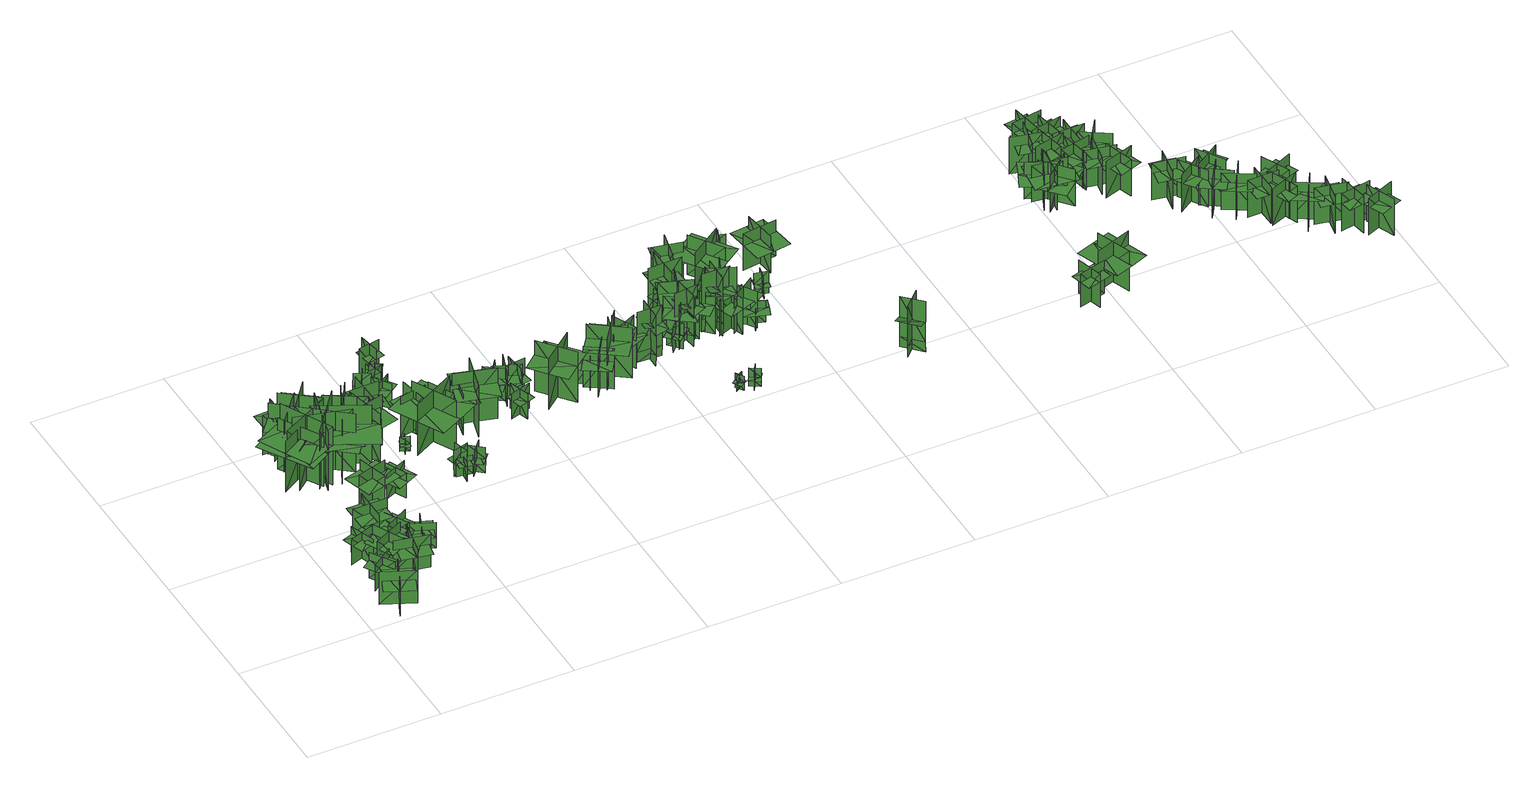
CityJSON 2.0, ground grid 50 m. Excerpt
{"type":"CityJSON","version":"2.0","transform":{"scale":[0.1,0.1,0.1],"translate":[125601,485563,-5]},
"CityObjects":{
"tree1":{"type":"SolitaryVegetationObject","geometry":[{"type":"MultiSurface","lod":"1","boundaries":[[[0,1,2]],[[0,2,3]],[[4,5,6]],[[4,6,7]],[[8,9,10]],[[8,10,11]],[[8,11,12]],[[8,12,13]]]}]},
"tree2":{"type":"SolitaryVegetationObject","geometry":[{"type":"MultiSurface","lod":"1","boundaries":[[[14,15,16]],[[14,16,17]],[[18,19,20]],[[18,20,21]],[[22,23,24]],[[22,24,25]],[[22,25,26]],[[22,26,27]]]}]},
"tree3":{"type":"SolitaryVegetationObject","geometry":[{"type":"MultiSurface","lod":"1","boundaries":[[[28,29,30]],[[28,30,31]],[[32,33,34]],[[32,34,35]],[[36,37,38]],[[36,38,39]],[[36,39,40]],[[36,40,41]]]}]},
"tree4":{"type":"SolitaryVegetationObject","geometry":[{"type":"MultiSurface","lod":"1","boundaries":[[[42,43,44]],[[42,44,45]],[[46,47,48]],[[46,48,49]],[[50,51,52]],[[50,52,53]],[[50,53,54]],[[50,54,55]]]}]},
"tree5":{"type":"SolitaryVegetationObject","geometry":[{"type":"MultiSurface","lod":"1","boundaries":[[[56,57,58]],[[56,58,59]],[[60,61,62]],[[60,62,63]],[[64,65,66]],[[64,66,67]],[[64,67,68]],[[64,68,69]]]}]},
"tree6":{"type":"SolitaryVegetationObject","geometry":[{"type":"MultiSurface","lod":"1","boundaries":[[[70,71,72]],[[70,72,73]],[[74,75,76]],[[74,76,77]],[[78,79,80]],[[78,80,81]],[[78,81,82]],[[78,82,83]]]}]},
"tree7":{"type":"SolitaryVegetationObject","geometry":[{"type":"MultiSurface","lod":"1","boundaries":[[[84,85,86]],[[84,86,87]],[[88,89,90]],[[88,90,91]],[[92,93,94]],[[92,94,95]],[[92,95,96]],[[92,96,97]]]}]},
"tree8":{"type":"SolitaryVegetationObject","geometry":[{"type":"MultiSurface","lod":"1","boundaries":[[[98,99,100]],[[98,100,101]],[[102,103,104]],[[102,104,105]],[[106,107,108]],[[106,108,109]],[[106,109,110]],[[106,110,111]]]}]},
"tree9":{"type":"SolitaryVegetationObject","geometry":[{"type":"MultiSurface","lod":"1","boundaries":[[[112,113,114]],[[112,114,115]],[[116,117,118]],[[116,118,119]],[[120,121,122]],[[120,122,123]],[[120,124,125]],[[120,125,121]]]}]},
"tree10":{"type":"SolitaryVegetationObject","geometry":[{"type":"MultiSurface","lod":"1","boundaries":[[[126,127,128]],[[126,128,129]],[[130,131,132]],[[130,132,133]],[[134,135,131]],[[134,131,130]],[[136,137,127]],[[136,127,126]],[[126,127,138]],[[126,138,139]],[[126,140,141]],[[126,141,127]]]}]},
"tree11":{"type":"SolitaryVegetationObject","geometry":[{"type":"MultiSurface","lod":"1","boundaries":[[[142,143,144]],[[142,144,145]],[[146,147,148]],[[146,148,149]],[[150,151,152]],[[150,152,153]],[[150,153,154]],[[150,154,155]]]}]},
"tree12":{"type":"SolitaryVegetationObject","geometry":[{"type":"MultiSurface","lod":"1","boundaries":[[[156,157,158]],[[156,158,159]],[[160,161,162]],[[160,162,163]],[[164,165,166]],[[164,166,167]],[[164,167,168]],[[164,168,169]]]}]},
"tree13":{"type":"SolitaryVegetationObject","geometry":[{"type":"MultiSurface","lod":"1","boundaries":[[[170,171,172]],[[170,172,173]],[[174,175,176]],[[174,176,177]],[[178,179,180]],[[178,180,181]],[[178,181,182]],[[178,182,183]]]}]},
"tree14":{"type":"SolitaryVegetationObject","geometry":[{"type":"MultiSurface","lod":"1","boundaries":[[[184,185,186]],[[184,186,187]],[[188,189,190]],[[188,190,191]],[[192,193,194]],[[192,194,195]],[[192,195,196]],[[192,196,197]]]}]},
"tree15":{"type":"SolitaryVegetationObject","geometry":[{"type":"MultiSurface","lod":"1","boundaries":[[[198,199,200]],[[198,200,201]],[[202,203,204]],[[202,204,205]],[[206,207,208]],[[206,208,209]],[[206,209,210]],[[206,210,211]]]}]},
"tree16":{"type":"SolitaryVegetationObject","geometry":[{"type":"MultiSurface","lod":"1","boundaries":[[[212,213,214]],[[212,214,215]],[[216,217,218]],[[216,218,219]],[[220,221,222]],[[220,222,223]],[[220,223,224]],[[220,224,225]]]}]},
"tree17":{"type":"SolitaryVegetationObject","geometry":[{"type":"MultiSurface","lod":"1","boundaries":[[[226,227,228]],[[226,228,229]],[[230,231,232]],[[230,232,233]],[[234,235,236]],[[234,236,237]],[[234,237,238]],[[234,238,239]]]}]},
"tree18":{"type":"SolitaryVegetationObject","geometry":[{"type":"MultiSurface","lod":"1","boundaries":[[[240,241,242]],[[240,242,243]],[[244,245,246]],[[244,246,247]],[[248,249,250]],[[248,250,251]],[[248,251,252]],[[248,252,253]]]}]},
"tree19":{"type":"SolitaryVegetationObject","geometry":[{"type":"MultiSurface","lod":"1","boundaries":[[[254,255,256]],[[254,256,257]],[[258,259,260]],[[258,260,261]],[[262,263,264]],[[262,264,265]],[[262,265,266]],[[262,266,267]]]}]},
"tree20":{"type":"SolitaryVegetationObject","geometry":[{"type":"MultiSurface","lod":"1","boundaries":[[[268,269,270]],[[268,270,271]],[[272,273,274]],[[272,274,275]],[[276,277,278]],[[276,278,279]],[[276,279,280]],[[276,280,281]]]}]},
"tree21":{"type":"SolitaryVegetationObject","geometry":[{"type":"MultiSurface","lod":"1","boundaries":[[[282,283,284]],[[282,284,285]],[[286,287,288]],[[286,288,289]],[[290,291,292]],[[290,292,293]],[[290,293,294]],[[290,294,295]]]}]},
"tree22":{"type":"SolitaryVegetationObject","geometry":[{"type":"MultiSurface","lod":"1","boundaries":[[[296,297,298]],[[296,298,299]],[[300,301,302]],[[300,302,303]],[[304,305,306]],[[304,306,307]],[[304,307,308]],[[304,308,309]]]}]},
"tree23":{"type":"SolitaryVegetationObject","geometry":[{"type":"MultiSurface","lod":"1","boundaries":[[[310,311,312]],[[310,312,313]],[[314,315,316]],[[314,316,317]],[[318,319,320]],[[318,320,321]],[[318,321,322]],[[318,322,323]]]}]},
"tree24":{"type":"SolitaryVegetationObject","geometry":[{"type":"MultiSurface","lod":"1","boundaries":[[[324,325,326]],[[324,326,327]],[[328,329,330]],[[328,330,331]],[[332,333,334]],[[332,334,335]],[[332,335,336]],[[332,336,337]]]}]},
"tree25":{"type":"SolitaryVegetationObject","geometry":[{"type":"MultiSurface","lod":"1","boundaries":[[[338,339,340]],[[338,340,341]],[[342,343,344]],[[342,344,345]],[[346,347,343]],[[346,343,342]],[[348,349,339]],[[348,339,338]],[[338,339,350]],[[338,350,351]],[[338,352,353]],[[338,353,339]]]}]},
"tree26":{"type":"SolitaryVegetationObject","geometry":[{"type":"MultiSurface","lod":"1","boundaries":[[[354,355,356]],[[354,356,357]],[[358,359,360]],[[358,360,361]],[[362,363,359]],[[362,359,358]],[[364,365,355]],[[364,355,354]],[[354,355,366]],[[354,366,367]],[[354,368,369]],[[354,369,355]]]}]},
"tree27":{"type":"SolitaryVegetationObject","geometry":[{"type":"MultiSurface","lod":"1","boundaries":[[[370,371,372]],[[370,372,373]],[[374,375,376]],[[374,376,377]],[[378,379,380]],[[378,380,381]],[[378,382,383]],[[378,383,379]]]}]},
"tree28":{"type":"SolitaryVegetationObject","geometry":[{"type":"MultiSurface","lod":"1","boundaries":[[[384,385,386]],[[384,386,387]],[[388,389,390]],[[388,390,391]],[[392,393,389]],[[392,389,388]],[[394,395,385]],[[394,385,384]],[[384,385,396]],[[384,396,397]],[[384,398,399]],[[384,399,385]]]}]},
"tree29":{"type":"SolitaryVegetationObject","geometry":[{"type":"MultiSurface","lod":"1","boundaries":[[[400,401,402]],[[400,402,403]],[[404,405,406]],[[404,406,407]],[[408,409,410]],[[408,410,411]],[[408,412,413]],[[408,413,409]]]}]},
"tree30":{"type":"SolitaryVegetationObject","geometry":[{"type":"MultiSurface","lod":"1","boundaries":[[[414,415,416]],[[414,416,417]],[[418,419,420]],[[418,420,421]],[[422,423,419]],[[422,419,418]],[[424,425,415]],[[424,415,414]],[[414,415,426]],[[414,426,427]],[[414,428,429]],[[414,429,415]]]}]},
"tree31":{"type":"SolitaryVegetationObject","geometry":[{"type":"MultiSurface","lod":"1","boundaries":[[[430,431,432]],[[430,432,433]],[[434,435,436]],[[434,436,437]],[[438,439,440]],[[438,440,441]],[[438,441,442]],[[438,442,443]]]}]},
"tree32":{"type":"SolitaryVegetationObject","geometry":[{"type":"MultiSurface","lod":"1","boundaries":[[[444,445,446]],[[444,446,447]],[[448,449,450]],[[448,450,451]],[[452,453,454]],[[452,454,455]],[[452,455,456]],[[452,456,457]]]}]},
"tree33":{"type":"SolitaryVegetationObject","geometry":[{"type":"MultiSurface","lod":"1","boundaries":[[[458,459,460]],[[458,460,461]],[[462,463,464]],[[462,464,465]],[[466,467,463]],[[466,463,462]],[[468,469,459]],[[468,459,458]],[[458,459,470]],[[458,470,471]],[[458,472,473]],[[458,473,459]]]}]},
"tree34":{"type":"SolitaryVegetationObject","geometry":[{"type":"MultiSurface","lod":"1","boundaries":[[[474,475,476]],[[474,476,477]],[[478,479,480]],[[478,480,481]],[[482,483,484]],[[482,484,485]],[[482,486,487]],[[482,487,483]]]}]},
"tree35":{"type":"SolitaryVegetationObject","geometry":[{"type":"MultiSurface","lod":"1","boundaries":[[[488,489,490]],[[488,490,491]],[[492,493,494]],[[492,494,495]],[[496,497,498]],[[496,498,499]],[[496,499,500]],[[496,500,501]]]}]},
"tree36":{"type":"SolitaryVegetationObject","geometry":[{"type":"MultiSurface","lod":"1","boundaries":[[[502,503,504]],[[502,504,505]],[[506,507,508]],[[506,508,509]],[[510,511,512]],[[510,512,513]],[[510,513,514]],[[510,514,515]]]}]},
"tree37":{"type":"SolitaryVegetationObject","geometry":[{"type":"MultiSurface","lod":"1","boundaries":[[[516,517,518]],[[516,518,519]],[[520,521,522]],[[520,522,523]],[[524,525,526]],[[524,526,527]],[[524,527,528]],[[524,528,529]]]}]},
"tree38":{"type":"SolitaryVegetationObject","geometry":[{"type":"MultiSurface","lod":"1","boundaries":[[[530,531,532]],[[530,532,533]],[[534,535,536]],[[534,536,537]],[[538,539,540]],[[538,540,541]],[[538,541,542]],[[538,542,543]]]}]},
"tree39":{"type":"SolitaryVegetationObject","geometry":[{"type":"MultiSurface","lod":"1","boundaries":[[[544,545,546]],[[544,546,547]],[[548,549,550]],[[548,550,551]],[[552,553,549]],[[552,549,548]],[[554,555,545]],[[554,545,544]],[[544,545,556]],[[544,556,557]],[[544,558,559]],[[544,559,545]]]}]},
"tree40":{"type":"SolitaryVegetationObject","geometry":[{"type":"MultiSurface","lod":"1","boundaries":[[[560,561,562]],[[560,562,563]],[[564,565,566]],[[564,566,567]],[[568,569,570]],[[568,570,571]],[[568,571,572]],[[568,572,573]]]}]},
"tree41":{"type":"SolitaryVegetationObject","geometry":[{"type":"MultiSurface","lod":"1","boundaries":[[[574,575,576]],[[574,576,577]],[[578,579,580]],[[578,580,581]],[[582,583,584]],[[582,584,585]],[[582,585,586]],[[582,586,587]]]}]},
"tree42":{"type":"SolitaryVegetationObject","geometry":[{"type":"MultiSurface","lod":"1","boundaries":[[[588,589,590]],[[588,590,591]],[[592,593,594]],[[592,594,595]],[[596,597,593]],[[596,593,592]],[[598,599,589]],[[598,589,588]],[[588,589,600]],[[588,600,601]],[[588,602,603]],[[588,603,589]]]}]},
"tree43":{"type":"SolitaryVegetationObject","geometry":[{"type":"MultiSurface","lod":"1","boundaries":[[[604,605,606]],[[604,606,607]],[[608,609,610]],[[608,610,611]],[[612,613,614]],[[612,614,615]],[[612,615,616]],[[612,616,617]]]}]},
"tree44":{"type":"SolitaryVegetationObject","geometry":[{"type":"MultiSurface","lod":"1","boundaries":[[[618,619,620]],[[618,620,621]],[[622,623,624]],[[622,624,625]],[[626,627,628]],[[626,628,629]],[[626,627,630]],[[626,630,631]]]}]},
"tree45":{"type":"SolitaryVegetationObject","geometry":[{"type":"MultiSurface","lod":"1","boundaries":[[[632,633,634]],[[632,634,635]],[[636,637,638]],[[636,638,639]],[[640,641,642]],[[640,642,643]],[[640,644,645]],[[640,645,641]]]}]},
"tree46":{"type":"SolitaryVegetationObject","geometry":[{"type":"MultiSurface","lod":"1","boundaries":[[[646,647,648]],[[646,648,649]],[[650,651,652]],[[650,652,653]],[[654,655,656]],[[654,656,657]],[[654,658,659]],[[654,659,655]]]}]},
"tree47":{"type":"SolitaryVegetationObject","geometry":[{"type":"MultiSurface","lod":"1","boundaries":[[[660,661,662]],[[660,662,663]],[[664,665,666]],[[664,666,667]],[[668,669,670]],[[668,670,671]],[[668,671,672]],[[668,672,673]]]}]},
"tree48":{"type":"SolitaryVegetationObject","geometry":[{"type":"MultiSurface","lod":"1","boundaries":[[[674,675,676]],[[674,676,677]],[[678,679,680]],[[678,680,681]],[[682,683,684]],[[682,684,685]],[[682,686,687]],[[682,687,683]]]}]},
"tree49":{"type":"SolitaryVegetationObject","geometry":[{"type":"MultiSurface","lod":"1","boundaries":[[[688,689,690]],[[688,690,691]],[[692,693,694]],[[692,694,695]],[[696,697,698]],[[696,698,699]],[[696,700,701]],[[696,701,697]]]}]},
"tree50":{"type":"SolitaryVegetationObject","geometry":[{"type":"MultiSurface","lod":"1","boundaries":[[[702,703,704]],[[702,704,705]],[[706,707,708]],[[706,708,709]],[[710,711,707]],[[710,707,706]],[[712,713,703]],[[712,703,702]],[[714,715,716]],[[714,716,717]],[[718,719,720]],[[718,720,721]]]}]},
"tree51":{"type":"SolitaryVegetationObject","geometry":[{"type":"MultiSurface","lod":"1","boundaries":[[[722,723,724]],[[722,724,725]],[[726,727,728]],[[726,728,729]],[[730,731,727]],[[730,727,726]],[[732,733,723]],[[732,723,722]],[[722,723,734]],[[722,734,735]],[[722,736,737]],[[722,737,723]]]}]},
"tree52":{"type":"SolitaryVegetationObject","geometry":[{"type":"MultiSurface","lod":"1","boundaries":[[[738,739,740]],[[738,740,741]],[[742,743,744]],[[742,744,745]],[[746,747,743]],[[746,743,742]],[[748,749,739]],[[748,739,738]],[[738,739,750]],[[738,750,751]],[[738,752,753]],[[738,753,739]]]}]},
"tree53":{"type":"SolitaryVegetationObject","geometry":[{"type":"MultiSurface","lod":"1","boundaries":[[[754,755,756]],[[754,756,757]],[[758,759,760]],[[758,760,761]],[[762,763,759]],[[762,759,758]],[[764,765,755]],[[764,755,754]],[[754,755,766]],[[754,766,767]],[[754,768,769]],[[754,769,755]]]}]},
"tree54":{"type":"SolitaryVegetationObject","geometry":[{"type":"MultiSurface","lod":"1","boundaries":[[[770,771,772]],[[770,772,773]],[[774,775,776]],[[774,776,777]],[[778,779,780]],[[778,780,781]],[[778,781,782]],[[778,782,783]]]}]},
"tree55":{"type":"SolitaryVegetationObject","geometry":[{"type":"MultiSurface","lod":"1","boundaries":[[[784,785,786]],[[784,786,787]],[[788,789,790]],[[788,790,791]],[[792,793,794]],[[792,794,795]],[[792,795,796]],[[792,796,797]]]}]},
"tree56":{"type":"SolitaryVegetationObject","geometry":[{"type":"MultiSurface","lod":"1","boundaries":[[[798,799,800]],[[798,800,801]],[[802,803,804]],[[802,804,805]],[[806,807,808]],[[806,808,809]],[[806,809,810]],[[806,810,811]]]}]},
"tree57":{"type":"SolitaryVegetationObject","geometry":[{"type":"MultiSurface","lod":"1","boundaries":[[[812,813,814]],[[812,814,815]],[[816,817,818]],[[816,818,819]],[[820,821,817]],[[820,817,816]],[[822,823,813]],[[822,813,812]],[[824,825,826]],[[824,826,827]],[[828,829,830]],[[828,830,831]]]}]},
"tree58":{"type":"SolitaryVegetationObject","geometry":[{"type":"MultiSurface","lod":"1","boundaries":[[[832,833,834]],[[832,834,835]],[[836,837,838]],[[836,838,839]],[[840,841,842]],[[840,842,843]],[[840,843,844]],[[840,844,845]]]}]},
"tree59":{"type":"SolitaryVegetationObject","geometry":[{"type":"MultiSurface","lod":"1","boundaries":[[[846,847,848]],[[846,848,849]],[[850,851,852]],[[850,852,853]],[[854,855,856]],[[854,856,857]],[[854,857,858]],[[854,858,859]]]}]},
"tree60":{"type":"SolitaryVegetationObject","geometry":[{"type":"MultiSurface","lod":"1","boundaries":[[[860,861,862]],[[860,862,863]],[[864,865,866]],[[864,866,867]],[[868,869,870]],[[868,870,871]],[[868,871,872]],[[868,872,873]]]}]},
"tree61":{"type":"SolitaryVegetationObject","geometry":[{"type":"MultiSurface","lod":"1","boundaries":[[[874,875,876]],[[874,876,877]],[[878,879,880]],[[878,880,881]],[[882,883,884]],[[882,884,885]],[[882,885,886]],[[882,886,887]]]}]},
"tree62":{"type":"SolitaryVegetationObject","geometry":[{"type":"MultiSurface","lod":"1","boundaries":[[[888,889,890]],[[888,890,891]],[[892,893,894]],[[892,894,895]],[[896,897,893]],[[896,893,892]],[[898,899,889]],[[898,889,888]],[[900,901,902]],[[900,902,903]],[[904,905,906]],[[904,906,907]]]}]},
"tree63":{"type":"SolitaryVegetationObject","geometry":[{"type":"MultiSurface","lod":"1","boundaries":[[[908,909,910]],[[908,910,911]],[[912,913,914]],[[912,914,915]],[[916,917,913]],[[916,913,912]],[[918,919,909]],[[918,909,908]],[[920,921,922]],[[920,922,923]],[[924,925,926]],[[924,926,927]]]}]},
"tree64":{"type":"SolitaryVegetationObject","geometry":[{"type":"MultiSurface","lod":"1","boundaries":[[[928,929,930]],[[928,930,931]],[[932,933,934]],[[932,934,935]],[[936,937,933]],[[936,933,932]],[[938,939,929]],[[938,929,928]],[[940,941,942]],[[940,942,943]],[[944,945,946]],[[944,946,947]]]}]},
"tree65":{"type":"SolitaryVegetationObject","geometry":[{"type":"MultiSurface","lod":"1","boundaries":[[[948,949,950]],[[948,950,951]],[[952,953,954]],[[952,954,955]],[[956,957,958]],[[956,958,959]],[[956,959,960]],[[956,960,961]]]}]},
"tree66":{"type":"SolitaryVegetationObject","geometry":[{"type":"MultiSurface","lod":"1","boundaries":[[[962,963,964]],[[962,964,965]],[[966,967,968]],[[966,968,969]],[[970,971,972]],[[970,972,973]],[[970,973,974]],[[970,974,975]]]}]},
"tree67":{"type":"SolitaryVegetationObject","geometry":[{"type":"MultiSurface","lod":"1","boundaries":[[[976,977,978]],[[976,978,979]],[[980,981,982]],[[980,982,983]],[[984,985,986]],[[984,986,987]],[[984,987,988]],[[984,988,989]]]}]},
"tree68":{"type":"SolitaryVegetationObject","geometry":[{"type":"MultiSurface","lod":"1","boundaries":[[[990,991,992]],[[990,992,993]],[[994,995,996]],[[994,996,997]],[[998,999,1000]],[[998,1000,1001]],[[998,1001,1002]],[[998,1002,1003]]]}]},
"tree69":{"type":"SolitaryVegetationObject","geometry":[{"type":"MultiSurface","lod":"1","boundaries":[[[1004,1005,1006]],[[1004,1006,1007]],[[1008,1009,1010]],[[1008,1010,1011]],[[1012,1013,1014]],[[1012,1014,1015]],[[1012,1015,1016]],[[1012,1016,1017]]]}]},
"tree70":{"type":"SolitaryVegetationObject","geometry":[{"type":"MultiSurface","lod":"1","boundaries":[[[1018,1019,1020]],[[1018,1020,1021]],[[1022,1023,1024]],[[1022,1024,1025]],[[1026,1027,1023]],[[1026,1023,1022]],[[1028,1029,1019]],[[1028,1019,1018]],[[1018,1019,1030]],[[1018,1030,1031]],[[1018,1032,1033]],[[1018,1033,1019]]]}]},
"tree71":{"type":"SolitaryVegetationObject","geometry":[{"type":"MultiSurface","lod":"1","boundaries":[[[1034,1035,1036]],[[1034,1036,1037]],[[1038,1039,1040]],[[1038,1040,1041]],[[1042,1043,1039]],[[1042,1039,1038]],[[1044,1045,1035]],[[1044,1035,1034]],[[1034,1035,1046]],[[1034,1046,1047]],[[1034,1048,1049]],[[1034,1049,1035]]]}]},
"tree72":{"type":"SolitaryVegetationObject","geometry":[{"type":"MultiSurface","lod":"1","boundaries":[[[1050,1051,1052]],[[1050,1052,1053]],[[1054,1055,1056]],[[1054,1056,1057]],[[1058,1059,1060]],[[1058,1060,1061]],[[1058,1061,1062]],[[1058,1062,1063]]]}]},
"tree73":{"type":"SolitaryVegetationObject","geometry":[{"type":"MultiSurface","lod":"1","boundaries":[[[1064,1065,1066]],[[1064,1066,1067]],[[1068,1069,1070]],[[1068,1070,1071]],[[1072,1073,1069]],[[1072,1069,1068]],[[1074,1075,1065]],[[1074,1065,1064]],[[1076,1077,1078]],[[1076,1078,1079]],[[1080,1081,1082]],[[1080,1082,1083]]]}]},
"tree74":{"type":"SolitaryVegetationObject","geometry":[{"type":"MultiSurface","lod":"1","boundaries":[[[1084,1085,1086]],[[1084,1086,1087]],[[1088,1089,1090]],[[1088,1090,1091]],[[1092,1093,1094]],[[1092,1094,1095]],[[1092,1096,1097]],[[1092,1097,1093]]]}]},
"tree75":{"type":"SolitaryVegetationObject","geometry":[{"type":"MultiSurface","lod":"1","boundaries":[[[1098,1099,1100]],[[1098,1100,1101]],[[1102,1103,1104]],[[1102,1104,1105]],[[1106,1107,1108]],[[1106,1108,1109]],[[1106,1109,1110]],[[1106,1110,1111]]]}]},
"tree76":{"type":"SolitaryVegetationObject","geometry":[{"type":"MultiSurface","lod":"1","boundaries":[[[1112,1113,1114]],[[1112,1114,1115]],[[1116,1117,1118]],[[1116,1118,1119]],[[1120,1121,1122]],[[1120,1122,1123]],[[1120,1123,1124]],[[1120,1124,1125]]]}]},
"tree77":{"type":"SolitaryVegetationObject","geometry":[{"type":"MultiSurface","lod":"1","boundaries":[[[1126,1127,1128]],[[1126,1128,1129]],[[1130,1131,1132]],[[1130,1132,1133]],[[1134,1135,1136]],[[1134,1136,1137]],[[1134,1137,1138]],[[1134,1138,1139]]]}]},
"tree78":{"type":"SolitaryVegetationObject","geometry":[{"type":"MultiSurface","lod":"1","boundaries":[[[1140,1141,1142]],[[1140,1142,1143]],[[1144,1145,1146]],[[1144,1146,1147]],[[1148,1149,1150]],[[1148,1150,1151]],[[1148,1151,1152]],[[1148,1152,1153]]]}]},
"tree79":{"type":"SolitaryVegetationObject","geometry":[{"type":"MultiSurface","lod":"1","boundaries":[[[1154,1155,1156]],[[1154,1156,1157]],[[1158,1159,1160]],[[1158,1160,1161]],[[1162,1163,1164]],[[1162,1164,1165]],[[1162,1166,1167]],[[1162,1167,1163]]]}]},
"tree80":{"type":"SolitaryVegetationObject","geometry":[{"type":"MultiSurface","lod":"1","boundaries":[[[1168,1169,1170]],[[1168,1170,1171]],[[1172,1173,1174]],[[1172,1174,1175]],[[1176,1177,1178]],[[1176,1178,1179]],[[1176,1180,1181]],[[1176,1181,1177]]]}]},
"tree81":{"type":"SolitaryVegetationObject","geometry":[{"type":"MultiSurface","lod":"1","boundaries":[[[1182,1183,1184]],[[1182,1184,1185]],[[1186,1187,1188]],[[1186,1188,1189]],[[1190,1191,1192]],[[1190,1192,1193]],[[1190,1194,1195]],[[1190,1195,1191]]]}]},
"tree82":{"type":"SolitaryVegetationObject","geometry":[{"type":"MultiSurface","lod":"1","boundaries":[[[1196,1197,1198]],[[1196,1198,1199]],[[1200,1201,1202]],[[1200,1202,1203]],[[1204,1205,1206]],[[1204,1206,1207]],[[1204,1208,1209]],[[1204,1209,1205]]]}]},
"tree83":{"type":"SolitaryVegetationObject","geometry":[{"type":"MultiSurface","lod":"1","boundaries":[[[1210,1211,1212]],[[1210,1212,1213]],[[1214,1215,1216]],[[1214,1216,1217]],[[1218,1219,1220]],[[1218,1220,1221]],[[1218,1222,1223]],[[1218,1223,1219]]]}]},
"tree84":{"type":"SolitaryVegetationObject","geometry":[{"type":"MultiSurface","lod":"1","boundaries":[[[1224,1225,1226]],[[1224,1226,1227]],[[1228,1229,1230]],[[1228,1230,1231]],[[1232,1233,1234]],[[1232,1234,1235]],[[1232,1236,1237]],[[1232,1237,1233]]]}]},
"tree85":{"type":"SolitaryVegetationObject","geometry":[{"type":"MultiSurface","lod":"1","boundaries":[[[1238,1239,1240]],[[1238,1240,1241]],[[1242,1243,1244]],[[1242,1244,1245]],[[1246,1247,1248]],[[1246,1248,1249]],[[1246,1250,1251]],[[1246,1251,1247]]]}]},
"tree86":{"type":"SolitaryVegetationObject","geometry":[{"type":"MultiSurface","lod":"1","boundaries":[[[1252,1253,1254]],[[1252,1254,1255]],[[1256,1257,1258]],[[1256,1258,1259]],[[1260,1261,1262]],[[1260,1262,1263]],[[1260,1264,1265]],[[1260,1265,1261]]]}]},
"tree87":{"type":"SolitaryVegetationObject","geometry":[{"type":"MultiSurface","lod":"1","boundaries":[[[1266,1267,1268]],[[1266,1268,1269]],[[1270,1271,1272]],[[1270,1272,1273]],[[1274,1275,1276]],[[1274,1276,1277]],[[1274,1278,1279]],[[1274,1279,1275]]]}]},
"tree88":{"type":"SolitaryVegetationObject","geometry":[{"type":"MultiSurface","lod":"1","boundaries":[[[1280,1281,1282]],[[1280,1282,1283]],[[1284,1285,1286]],[[1284,1286,1287]],[[1288,1289,1290]],[[1288,1290,1291]],[[1288,1292,1293]],[[1288,1293,1289]]]}]},
"tree89":{"type":"SolitaryVegetationObject","geometry":[{"type":"MultiSurface","lod":"1","boundaries":[[[1294,1295,1296]],[[1294,1296,1297]],[[1298,1299,1300]],[[1298,1300,1301]],[[1302,1303,1304]],[[1302,1304,1305]],[[1302,1306,1307]],[[1302,1307,1303]]]}]},
"tree90":{"type":"SolitaryVegetationObject","geometry":[{"type":"MultiSurface","lod":"1","boundaries":[[[1308,1309,1310]],[[1308,1310,1311]],[[1312,1313,1314]],[[1312,1314,1315]],[[1316,1317,1318]],[[1316,1318,1319]],[[1316,1320,1321]],[[1316,1321,1317]]]}]},
"tree91":{"type":"SolitaryVegetationObject","geometry":[{"type":"MultiSurface","lod":"1","boundaries":[[[1322,1323,1324]],[[1322,1324,1325]],[[1326,1327,1328]],[[1326,1328,1329]],[[1330,1331,1332]],[[1330,1332,1333]],[[1330,1334,1335]],[[1330,1335,1331]]]}]},
"tree92":{"type":"SolitaryVegetationObject","geometry":[{"type":"MultiSurface","lod":"1","boundaries":[[[1336,1337,1338]],[[1336,1338,1339]],[[1340,1341,1342]],[[1340,1342,1343]],[[1344,1345,1346]],[[1344,1346,1347]],[[1344,1348,1349]],[[1344,1349,1345]]]}]},
"tree93":{"type":"SolitaryVegetationObject","geometry":[{"type":"MultiSurface","lod":"1","boundaries":[[[1350,1351,1352]],[[1350,1352,1353]],[[1354,1355,1356]],[[1354,1356,1357]],[[1358,1359,1360]],[[1358,1360,1361]],[[1358,1362,1363]],[[1358,1363,1359]]]}]},
"tree94":{"type":"SolitaryVegetationObject","geometry":[{"type":"MultiSurface","lod":"1","boundaries":[[[1364,1365,1366]],[[1364,1366,1367]],[[1368,1369,1370]],[[1368,1370,1371]],[[1372,1373,1374]],[[1372,1374,1375]],[[1372,1376,1377]],[[1372,1377,1373]]]}]},
"tree95":{"type":"SolitaryVegetationObject","geometry":[{"type":"MultiSurface","lod":"1","boundaries":[[[1378,1379,1380]],[[1378,1380,1381]],[[1382,1383,1384]],[[1382,1384,1385]],[[1386,1387,1388]],[[1386,1388,1389]],[[1386,1390,1391]],[[1386,1391,1387]]]}]},
"tree96":{"type":"SolitaryVegetationObject","geometry":[{"type":"MultiSurface","lod":"1","boundaries":[[[1392,1393,1394]],[[1392,1394,1395]],[[1396,1397,1398]],[[1396,1398,1399]],[[1400,1401,1402]],[[1400,1402,1403]],[[1400,1404,1405]],[[1400,1405,1401]]]}]},
"tree97":{"type":"SolitaryVegetationObject","geometry":[{"type":"MultiSurface","lod":"1","boundaries":[[[1406,1407,1408]],[[1406,1408,1409]],[[1410,1411,1412]],[[1410,1412,1413]],[[1414,1415,1416]],[[1414,1416,1417]],[[1414,1418,1419]],[[1414,1419,1415]]]}]},
"tree98":{"type":"SolitaryVegetationObject","geometry":[{"type":"MultiSurface","lod":"1","boundaries":[[[1420,1421,1422]],[[1420,1422,1423]],[[1424,1425,1426]],[[1424,1426,1427]],[[1428,1429,1430]],[[1428,1430,1431]],[[1428,1432,1433]],[[1428,1433,1429]]]}]},
"tree99":{"type":"SolitaryVegetationObject","geometry":[{"type":"MultiSurface","lod":"1","boundaries":[[[1434,1435,1436]],[[1434,1436,1437]],[[1438,1439,1440]],[[1438,1440,1441]],[[1442,1443,1444]],[[1442,1444,1445]],[[1442,1446,1447]],[[1442,1447,1443]]]}]},
"tree100":{"type":"SolitaryVegetationObject","geometry":[{"type":"MultiSurface","lod":"1","boundaries":[[[1448,1449,1450]],[[1448,1450,1451]],[[1452,1453,1454]],[[1452,1454,1455]],[[1456,1457,1458]],[[1456,1458,1459]],[[1456,1460,1461]],[[1456,1461,1457]]]}]}
},
"vertices":[
[85,109,7],[203,58,7],[203,58,146],[85,109,146],[120,23,7],[171,142,7],[171,142,146],[120,23,146],[122,28,108],[174,6,108],[220,115,108],[169,137,108],[117,159,108],[70,50,108],
[189,235,8],[106,179,8],[106,179,117],[189,235,117],[119,248,8],[174,165,8],[174,165,117],[119,248,117],[121,245,86],[84,220,86],[135,144,86],[172,168,86],[208,192,86],[157,269,86],
[157,291,20],[124,386,20],[124,386,129],[157,291,129],[188,356,20],[93,323,20],[93,323,129],[188,356,129],[184,354,99],[170,396,99],[83,366,99],[97,324,99],[111,283,99],[198,313,99],
[266,307,13],[151,249,13],[151,249,152],[266,307,152],[178,335,13],[236,220,13],[236,220,152],[178,335,152],[180,330,113],[130,305,113],[183,199,113],[233,224,113],[284,250,113],[231,355,113],
[206,342,39],[205,471,39],[205,471,179],[206,342,179],[270,409,39],[141,407,39],[141,407,179],[270,409,179],[265,408,140],[264,465,140],[146,464,140],[146,407,140],[147,351,140],[265,352,140],
[199,226,12],[326,200,12],[326,200,152],[199,226,152],[251,150,12],[277,276,12],[277,276,152],[251,150,152],[252,155,113],[307,144,113],[331,260,113],[276,271,113],[221,282,113],[197,167,113],
[62,739,45],[62,739,262],[222,835,262],[222,835,45],[95,861,45],[95,861,262],[188,706,262],[188,706,45],[80,885,191],[0,836,191],[116,644,191],[196,692,191],[276,741,191],[160,933,191],
[317,368,33],[229,320,33],[229,320,141],[317,368,141],[248,387,33],[296,300,33],[296,300,141],[248,387,141],[250,384,111],[211,362,111],[256,282,111],[294,303,111],[333,325,111],[288,405,111],
[109,728,42],[209,811,42],[209,811,214],[109,728,214],[211,719,42],[129,820,42],[129,820,214],[211,719,214],[118,736,170],[209,811,170],[177,851,170],[85,775,170],[150,696,170],[242,771,170],
[149,923,108],[100,888,108],[118,863,108],[167,897,108],[143,882,108],[108,930,108],[105,928,162],[140,880,162],[140,880,53],[105,928,53],[147,925,53],[99,890,53],[100,888,162],[149,923,162],[131,947,108],[83,913,108],
[121,891,45],[121,891,293],[218,701,293],[218,701,45],[257,844,45],[257,844,293],[74,750,293],[74,750,45],[286,859,212],[237,954,212],[9,837,212],[57,742,212],[106,647,212],[334,763,212],
[382,269,25],[290,307,25],[290,307,134],[382,269,134],[354,335,25],[316,242,25],[316,242,134],[354,335,134],[352,331,104],[312,348,104],[277,262,104],[318,246,104],[358,229,104],[393,315,104],
[147,886,52],[142,1008,52],[142,1008,221],[147,886,221],[202,945,52],[81,941,52],[81,941,221],[202,945,221],[202,945,174],[200,1006,174],[78,1002,174],[81,941,174],[83,880,174],[204,884,174],
[203,950,49],[104,831,49],[104,831,265],[203,950,265],[101,942,49],[219,842,49],[219,842,265],[101,942,265],[101,942,204],[51,882,204],[170,783,204],[219,842,204],[269,902,204],[150,1001,204],
[192,682,44],[192,682,292],[247,889,292],[247,889,44],[122,808,44],[122,808,292],[321,755,292],[321,755,44],[91,816,212],[64,713,212],[312,647,212],[339,751,212],[367,854,212],[119,920,212],
[175,809,50],[232,897,50],[232,897,190],[175,809,190],[240,823,50],[240,823,190],[152,880,190],[152,880,50],[240,823,146],[264,860,146],[194,905,146],[170,869,146],[146,832,146],[217,787,146],
[276,614,55],[276,614,195],[309,499,195],[309,499,55],[346,573,55],[346,573,195],[235,541,195],[235,541,55],[363,578,150],[347,636,150],[208,596,150],[225,538,150],[241,481,150],[380,521,150],
[303,870,45],[303,870,293],[171,702,293],[171,702,45],[318,727,45],[318,727,293],[155,854,293],[155,854,45],[343,707,212],[409,791,212],[207,950,212],[141,865,212],[75,781,212],[277,623,212],
[255,989,50],[161,867,50],[161,867,265],[255,989,265],[153,977,50],[276,882,50],[276,882,265],[153,977,265],[153,977,205],[106,915,205],[229,821,205],[276,882,205],[323,944,205],[200,1038,205],
[342,881,46],[342,881,294],[248,689,294],[248,689,46],[386,744,46],[386,744,294],[201,834,294],[201,834,46],[415,730,213],[462,826,213],[231,939,213],[184,843,213],[137,746,213],[368,634,213],
[334,533,59],[334,533,167],[419,573,167],[419,573,59],[356,592,59],[356,592,167],[395,511,167],[395,511,59],[350,604,132],[308,584,132],[357,483,132],[399,503,132],[441,524,132],[392,625,132],
[379,923,48],[300,790,48],[300,790,263],[379,923,263],[279,898,48],[413,819,48],[413,819,263],[279,898,263],[279,898,203],[240,832,203],[373,753,203],[413,819,203],[452,886,203],[319,965,203],
[408,724,46],[371,874,46],[371,874,261],[408,724,261],[462,812,46],[312,775,46],[312,775,261],[462,812,261],[462,812,201],[444,887,201],[293,850,201],[312,775,201],[330,700,201],[481,737,201],
[506,923,52],[378,921,52],[378,921,222],[506,923,222],[447,980,52],[447,980,222],[449,852,222],[449,852,52],[447,980,168],[394,979,168],[395,877,168],[449,878,168],[502,878,168],[501,980,168],
[529,741,78],[497,753,78],[491,736,78],[523,724,78],[508,731,78],[519,762,78],[518,763,109],[506,731,109],[506,731,46],[518,763,46],[529,742,46],[497,754,46],[497,753,109],[529,741,109],[535,757,78],[503,769,78],
[588,539,115],[646,555,115],[637,585,115],[580,569,115],[608,575,115],[624,518,115],[627,519,169],[611,576,169],[611,576,60],[627,519,60],[589,537,60],[646,552,60],[646,555,169],[588,539,169],[596,510,115],[654,526,115],
[616,498,58],[623,556,58],[623,556,136],[616,498,136],[652,527,58],[594,534,58],[594,534,136],[652,527,136],[616,503,116],[623,556,116],[600,559,116],[593,506,116],[640,500,116],[646,554,116],
[492,1019,110],[520,1071,110],[493,1086,111],[465,1033,111],[479,1058,110],[532,1030,110],[534,1033,165],[481,1061,165],[481,1061,56],[534,1033,56],[494,1018,56],[522,1070,56],[520,1071,165],[492,1019,165],[519,1005,111],[547,1057,111],
[575,878,53],[594,776,53],[594,776,226],[575,878,226],[530,812,53],[632,831,53],[632,831,226],[530,812,226],[530,812,170],[632,831,170],[622,887,170],[519,868,170],[540,756,170],[643,775,170],
[688,554,113],[650,508,113],[674,488,113],[712,534,113],[693,513,113],[647,551,113],[645,548,167],[690,510,167],[690,510,58],[645,548,58],[686,555,58],[648,510,58],[650,508,167],[688,554,167],[665,573,113],[627,527,113],
[539,707,48],[539,707,265],[705,793,265],[705,793,48],[580,826,48],[580,826,265],[662,666,265],[662,666,48],[567,851,194],[484,808,194],[587,609,194],[670,652,194],[753,695,194],[650,894,194],
[521,965,55],[584,1009,55],[584,1009,163],[521,965,163],[572,956,55],[527,1019,55],[527,1019,163],[572,956,163],[572,956,133],[604,978,133],[559,1041,133],[527,1019,133],[496,996,133],[540,933,133],
[527,1045,111],[585,1058,111],[578,1088,111],[520,1075,111],[548,1080,111],[562,1022,111],[565,1023,166],[552,1081,166],[552,1081,57],[565,1023,57],[528,1042,57],[586,1056,57],[585,1058,166],[527,1045,166],[534,1015,111],[592,1029,111],
[650,842,51],[697,749,51],[697,749,224],[650,842,224],[626,765,51],[719,813,51],[719,813,224],[626,765,224],[626,765,168],[719,813,168],[693,864,168],[600,816,168],[651,715,168],[744,762,168],
[573,1085,55],[601,1133,55],[601,1133,132],[573,1085,132],[609,1095,55],[561,1122,55],[561,1122,132],[609,1095,132],[609,1095,111],[623,1119,111],[575,1146,111],[561,1122,111],[547,1098,111],[595,1071,111],
[592,1106,55],[579,1186,55],[579,1186,194],[592,1106,194],[623,1150,55],[623,1150,194],[544,1136,194],[544,1136,55],[621,1149,149],[615,1183,149],[551,1172,149],[556,1138,149],[562,1105,149],[626,1116,149],
[679,800,50],[798,773,50],[798,773,220],[679,800,220],[722,731,50],[749,850,50],[749,850,220],[722,731,220],[722,731,172],[781,717,172],[808,836,172],[749,850,172],[690,863,172],[663,744,172],
[805,847,49],[763,698,49],[763,698,265],[805,847,265],[715,797,49],[864,756,49],[864,756,265],[715,797,265],[715,797,204],[694,723,204],[843,681,204],[864,756,204],[885,830,204],[736,872,204],
[924,817,126],[862,862,126],[839,830,127],[901,785,127],[872,807,126],[917,869,126],[913,872,197],[868,810,197],[868,810,56],[913,872,56],[926,819,56],[864,864,56],[862,862,197],[924,817,197],[947,848,127],[885,893,127],
[905,731,49],[983,755,49],[983,755,157],[905,731,157],[951,707,49],[951,707,157],[927,785,157],[927,785,49],[951,707,123],[984,717,123],[964,779,123],[932,769,123],[900,759,123],[919,697,123],
[888,848,57],[986,813,57],[986,813,196],[888,848,196],[917,788,57],[917,788,196],[952,886,196],[952,886,57],[917,788,152],[958,773,152],[986,852,152],[945,866,152],[904,881,152],[876,803,152],
[1008,836,127],[932,827,127],[937,788,127],[1012,797,127],[976,794,127],[967,870,127],[962,869,197],[971,793,197],[971,793,57],[962,869,57],[1008,839,57],[932,830,57],[932,827,197],[1008,836,197],[1003,874,127],[928,866,127],
[1039,722,47],[1159,820,47],[1159,820,262],[1039,722,262],[1142,711,47],[1043,831,47],[1043,831,262],[1142,711,262],[1142,711,202],[1202,760,202],[1103,880,202],[1043,831,202],[984,781,202],[1082,662,202],
[1117,808,55],[1170,833,55],[1170,833,134],[1117,808,134],[1155,795,55],[1130,848,55],[1130,848,134],[1155,795,134],[1118,806,108],[1171,831,108],[1159,858,108],[1105,833,108],[1181,810,108],[1128,785,108],
[1239,823,50],[1206,744,50],[1206,744,191],[1239,823,191],[1178,798,50],[1257,765,50],[1257,765,191],[1178,798,191],[1178,798,145],[1257,765,145],[1275,808,145],[1196,841,145],[1160,755,145],[1239,722,145],
[1274,795,45],[1217,708,45],[1217,708,218],[1274,795,218],[1196,778,45],[1283,722,45],[1283,722,218],[1196,778,218],[1196,778,162],[1283,722,162],[1314,770,162],[1227,826,162],[1165,730,162],[1252,674,162],
[1257,720,51],[1348,846,51],[1348,846,266],[1257,720,266],[1359,737,51],[1233,827,51],[1233,827,266],[1359,737,266],[1359,737,206],[1404,799,206],[1279,890,206],[1233,827,206],[1188,764,206],[1314,674,206],
[1370,791,62],[1269,818,62],[1269,818,235],[1370,791,235],[1330,860,62],[1302,760,62],[1302,760,235],[1330,860,235],[1330,860,179],[1302,760,179],[1357,744,179],[1385,845,179],[1275,875,179],[1247,775,179],
[1346,861,61],[1389,766,61],[1389,766,235],[1346,861,235],[1318,786,61],[1413,829,61],[1413,829,235],[1318,786,235],[1318,786,178],[1413,829,178],[1390,881,178],[1295,838,178],[1341,734,178],[1437,777,178],
[1459,841,102],[1456,751,102],[1454,751,272],[1457,842,272],[1408,795,102],[1499,792,102],[1499,793,272],[1409,796,272],[1409,796,57],[1499,793,57],[1457,842,57],[1454,751,57],[1458,841,185],[1455,751,185],[1501,749,201],[1504,840,201],[1455,763,212],[1457,831,212],[1423,832,221],[1421,764,221],
[1653,497,91],[1635,526,91],[1620,516,91],[1638,488,91],[1630,502,91],[1659,520,91],[1657,522,122],[1629,504,122],[1629,504,60],[1657,522,60],[1654,498,60],[1636,526,60],[1635,526,122],[1653,497,122],[1667,506,91],[1649,535,91],
[1545,845,102],[1585,802,102],[1608,823,102],[1567,866,102],[1586,844,102],[1542,804,102],[1545,801,156],[1588,842,156],[1588,842,47],[1545,801,47],[1543,844,47],[1583,800,47],[1585,802,156],[1545,845,156],[1523,825,102],[1563,781,102],
[1714,489,99],[1678,512,99],[1667,493,99],[1703,470,99],[1686,482,99],[1708,518,99],[1706,519,138],[1684,483,138],[1684,483,60],[1706,519,60],[1715,491,60],[1679,513,60],[1678,512,138],[1714,489,138],[1726,507,99],[1690,530,99],
[1590,915,47],[1577,835,47],[1577,835,156],[1590,915,156],[1548,885,47],[1548,885,156],[1628,871,156],[1628,871,47],[1548,885,122],[1542,851,122],[1606,840,122],[1612,874,122],[1618,907,122],[1554,918,122],
[1621,823,50],[1595,872,50],[1595,872,127],[1621,823,127],[1632,858,50],[1583,833,50],[1583,833,127],[1632,858,127],[1632,858,106],[1619,883,106],[1570,857,106],[1583,833,106],[1596,808,106],[1645,834,106],
[1655,823,47],[1556,894,47],[1556,894,217],[1655,823,217],[1642,903,47],[1571,805,47],[1571,805,217],[1642,903,217],[1642,903,169],[1593,939,169],[1522,840,169],[1571,805,169],[1621,769,169],[1692,868,169],
[1610,882,96],[1618,792,96],[1617,791,267],[1608,882,267],[1566,829,97],[1656,838,97],[1656,839,267],[1566,830,267],[1566,830,51],[1656,839,51],[1608,882,51],[1617,791,51],[1609,882,179],[1617,791,179],[1663,796,196],[1655,886,196],[1616,804,206],[1609,871,206],[1575,868,216],[1582,800,216],
[1597,1040,52],[1611,987,52],[1611,987,129],[1597,1040,129],[1578,1009,52],[1632,1022,52],[1632,1022,129],[1578,1009,129],[1578,1009,107],[1585,982,107],[1639,996,107],[1632,1022,107],[1625,1049,107],[1571,1035,107],
[1614,890,47],[1655,1005,47],[1655,1005,216],[1614,890,216],[1688,925,47],[1573,965,47],[1573,965,216],[1688,925,216],[1688,925,168],[1708,982,168],[1593,1023,168],[1573,965,168],[1553,908,168],[1667,867,168],
[1631,817,52],[1717,903,52],[1717,903,222],[1631,817,222],[1712,817,52],[1626,903,52],[1626,903,222],[1712,817,222],[1712,817,174],[1755,860,174],[1669,946,174],[1626,903,174],[1583,860,174],[1669,774,174],
[1578,1045,47],[1706,1047,47],[1706,1047,218],[1578,1045,218],[1637,988,47],[1637,988,218],[1635,1116,218],[1635,1116,47],[1637,988,164],[1690,989,164],[1688,1092,164],[1635,1091,164],[1582,1090,164],[1584,987,164],
[1681,854,101],[1770,874,101],[1770,873,272],[1682,853,272],[1739,817,102],[1719,906,102],[1718,906,272],[1738,817,272],[1738,817,56],[1718,906,56],[1682,853,56],[1770,873,56],[1681,853,184],[1770,873,184],[1759,919,201],[1671,898,201],[1758,871,211],[1692,855,211],[1699,822,221],[1765,837,221],
[1732,894,108],[1727,791,108],[1725,791,302],[1731,894,302],[1674,842,108],[1777,837,108],[1777,838,302],[1674,843,302],[1674,843,56],[1777,838,56],[1731,894,56],[1725,791,56],[1731,894,203],[1726,791,203],[1779,788,221],[1784,892,221],[1727,805,233],[1730,883,233],[1691,885,244],[1687,807,244],
[1796,826,105],[1701,867,105],[1702,868,299],[1797,827,299],[1768,899,105],[1726,804,105],[1727,803,299],[1768,898,299],[1768,898,53],[1727,803,53],[1797,827,53],[1702,868,53],[1796,827,200],[1701,868,200],[1680,819,219],[1775,778,219],[1715,862,230],[1786,832,230],[1801,868,241],[1730,898,241],
[1795,778,47],[1755,881,47],[1755,881,201],[1795,778,201],[1825,845,47],[1722,805,47],[1722,805,201],[1825,845,201],[1825,845,158],[1805,897,158],[1702,857,158],[1722,805,158],[1741,754,158],[1845,793,158],
[1756,1133,47],[1648,1157,47],[1648,1157,201],[1756,1133,201],[1717,1195,47],[1693,1088,47],[1693,1088,201],[1717,1195,201],[1717,1195,158],[1663,1208,158],[1639,1100,158],[1693,1088,158],[1747,1075,158],[1771,1183,158],
[1852,785,49],[1787,881,49],[1787,881,204],[1852,785,204],[1866,858,49],[1866,858,204],[1770,792,204],[1770,792,49],[1866,858,155],[1838,898,155],[1762,845,155],[1789,805,155],[1816,765,155],[1893,818,155],
[1866,845,51],[1866,845,144],[1839,769,144],[1839,769,51],[1889,796,51],[1889,796,144],[1816,821,144],[1816,821,51],[1900,792,114],[1913,829,114],[1823,862,114],[1809,824,114],[1796,786,114],[1886,754,114],
[1757,1048,46],[1757,1048,216],[1878,1132,216],[1878,1132,46],[1777,1145,46],[1777,1145,216],[1858,1029,216],[1858,1029,46],[1764,1163,161],[1704,1121,161],[1805,976,161],[1865,1018,161],[1926,1060,161],[1825,1205,161],
[1934,899,106],[1946,948,106],[1920,954,106],[1908,905,106],[1915,928,106],[1964,917,106],[1965,920,152],[1915,931,152],[1915,931,59],[1965,920,59],[1936,898,59],[1948,948,59],[1946,948,152],[1934,899,152],[1959,893,106],[1971,942,106],
[1884,1185,97],[1933,1170,97],[1941,1195,98],[1893,1211,98],[1916,1202,97],[1900,1154,97],[1903,1153,144],[1918,1201,144],[1918,1201,51],[1903,1153,51],[1884,1183,51],[1932,1168,51],[1933,1170,144],[1884,1185,144],[1877,1161,98],[1925,1145,98],
[2081,1091,51],[2081,1091,206],[1949,1074,206],[1949,1074,51],[2025,1020,51],[2025,1020,206],[2008,1148,206],[2008,1148,51],[2027,1001,156],[2094,1009,156],[2073,1168,156],[2007,1160,156],[1940,1151,156],[1961,992,156],
[2282,400,105],[2219,465,105],[2220,466,275],[2283,401,275],[2284,469,105],[2219,406,105],[2219,405,275],[2284,468,275],[2284,468,60],[2219,405,60],[2283,401,60],[2220,466,60],[2283,401,188],[2220,466,188],[2187,434,204],[2250,369,204],[2228,457,215],[2276,409,215],[2301,433,224],[2253,481,224],
[2957,409,55],[2854,381,55],[2854,381,196],[2957,409,196],[2883,450,55],[2911,348,55],[2911,348,196],[2883,450,196],[2948,407,160],[2854,381,160],[2865,340,160],[2959,366,160],[2937,447,160],[2843,421,160],
[2945,429,52],[2945,429,223],[3083,479,223],[3083,479,52],[2989,518,52],[2989,518,223],[3037,385,223],[3037,385,52],[2982,538,167],[2912,513,167],[2973,347,167],[3042,372,167],[3111,398,167],[3051,563,167],
[2981,890,55],[2981,890,210],[3035,1012,210],[3035,1012,55],[2950,975,55],[2950,975,210],[3068,923,210],[3068,923,55],[2932,983,159],[2905,922,159],[3051,857,159],[3078,918,159],[3106,979,159],[2959,1044,159],
[3037,1005,56],[3037,1005,211],[3021,872,211],[3021,872,56],[3092,933,56],[3092,933,211],[2964,948,211],[2964,948,56],[3111,931,160],[3119,997,160],[2960,1016,160],[2952,949,160],[2944,883,160],[3103,864,160],
[3085,867,53],[3085,867,208],[2998,968,208],[2998,968,53],[2996,875,53],[2996,875,208],[3093,959,208],[3093,959,53],[2980,862,157],[3024,811,157],[3146,916,157],[3102,967,157],[3059,1017,157],[2937,913,157],
[3042,1159,61],[3016,1044,61],[3016,1044,217],[3042,1159,217],[2963,1108,61],[3079,1083,61],[3079,1083,217],[2963,1108,217],[3040,1149,177],[3016,1044,177],[3062,1033,177],[3085,1139,177],[2994,1159,177],[2971,1054,177],
[3069,1100,64],[3093,984,64],[3093,984,220],[3069,1100,220],[3018,1021,64],[3134,1045,64],[3134,1045,220],[3018,1021,220],[3071,1090,180],[3093,984,180],[3139,994,180],[3117,1099,180],[3025,1080,180],[3048,974,180],
[3067,1108,64],[3048,1224,64],[3048,1224,221],[3067,1108,221],[3121,1184,64],[3004,1165,64],[3004,1165,221],[3121,1184,221],[3065,1118,180],[3048,1224,180],[3002,1217,180],[3019,1110,180],[3111,1125,180],[3094,1232,180],
[3152,915,61],[3128,1031,61],[3128,1031,218],[3152,915,218],[3202,994,61],[3087,970,61],[3087,970,218],[3202,994,218],[3150,925,177],[3128,1031,177],[3082,1021,177],[3104,916,177],[3195,935,177],[3173,1040,177],
[3046,1101,66],[3162,1123,66],[3162,1123,222],[3046,1101,222],[3124,1049,66],[3101,1165,66],[3101,1165,222],[3124,1049,222],[3056,1102,182],[3162,1123,182],[3153,1169,182],[3047,1148,182],[3065,1057,182],[3171,1077,182],
[3099,1055,64],[3218,1057,64],[3218,1057,220],[3099,1055,220],[3167,990,64],[3165,1108,64],[3165,1108,220],[3167,990,220],[3110,1055,180],[3218,1057,180],[3217,1104,180],[3109,1101,180],[3110,1008,180],[3219,1010,180],
[3263,910,61],[3147,930,61],[3147,930,218],[3263,910,218],[3209,986,61],[3189,870,61],[3189,870,218],[3209,986,218],[3253,912,177],[3147,930,177],[3139,884,177],[3245,866,177],[3261,958,177],[3155,976,177],
[3234,931,60],[3271,819,60],[3271,819,217],[3234,931,217],[3192,848,60],[3305,884,60],[3305,884,217],[3192,848,217],[3237,921,176],[3271,819,176],[3315,833,176],[3282,936,176],[3193,907,176],[3226,804,176],
[3276,964,64],[3177,1029,64],[3177,1029,221],[3276,964,221],[3256,1055,64],[3191,957,64],[3191,957,221],[3256,1055,221],[3267,970,180],[3177,1029,180],[3151,990,180],[3242,931,180],[3293,1009,180],[3202,1068,180],
[3361,693,61],[3382,809,61],[3382,809,218],[3361,693,218],[3437,747,61],[3321,768,61],[3321,768,218],[3437,747,218],[3363,703,177],[3382,809,177],[3336,817,177],[3317,711,177],[3409,695,177],[3428,801,177],
[3380,666,60],[3478,732,60],[3478,732,217],[3380,666,217],[3471,649,60],[3406,747,60],[3406,747,217],[3471,649,217],[3388,672,176],[3478,732,176],[3452,771,176],[3362,711,176],[3414,633,176],[3504,693,176],
[3457,593,58],[3522,692,58],[3522,692,214],[3457,593,214],[3549,613,58],[3450,677,58],[3450,677,214],[3549,613,214],[3463,601,174],[3522,692,174],[3483,717,174],[3424,627,174],[3502,576,174],[3561,666,174],
[3457,690,62],[3555,756,62],[3555,756,218],[3457,690,218],[3549,673,62],[3483,771,62],[3483,771,218],[3549,673,218],[3465,696,178],[3555,756,178],[3529,795,178],[3439,735,178],[3491,657,178],[3581,717,178],
[3608,562,57],[3506,622,57],[3506,622,213],[3608,562,213],[3584,652,57],[3524,551,57],[3524,551,213],[3584,652,213],[3599,567,173],[3506,622,173],[3482,582,173],[3575,527,173],[3623,607,173],[3530,662,173],
[3550,658,64],[3586,689,64],[3586,689,127],[3550,658,127],[3587,656,64],[3556,691,64],[3556,691,127],[3587,656,127],[3553,661,110],[3586,689,110],[3573,703,110],[3541,675,110],[3565,647,110],[3598,675,110],
[3618,478,57],[3616,596,57],[3616,596,214],[3618,478,214],[3682,546,57],[3564,544,57],[3564,544,214],[3682,546,214],[3618,488,173],[3616,596,173],[3569,595,173],[3571,487,173],[3664,489,173],[3662,597,173],
[3653,554,56],[3698,445,56],[3698,445,213],[3653,554,213],[3618,468,56],[3727,512,56],[3727,512,213],[3618,468,213],[3657,545,172],[3698,445,172],[3741,462,172],[3700,562,172],[3614,527,172],[3655,427,172],
[3750,604,60],[3643,554,60],[3643,554,216],[3750,604,216],[3662,635,60],[3712,528,60],[3712,528,216],[3662,635,216],[3741,599,176],[3643,554,176],[3662,511,176],[3760,557,176],[3721,642,176],[3623,596,176],
[3684,475,56],[3786,417,56],[3786,417,212],[3684,475,212],[3709,386,56],[3767,488,56],[3767,488,212],[3709,386,212],[3692,470,172],[3786,417,172],[3809,457,172],[3716,511,172],[3669,430,172],[3763,376,172],
[3783,334,56],[3806,450,56],[3806,450,212],[3783,334,212],[3860,386,56],[3744,409,56],[3744,409,212],[3860,386,212],[3785,344,172],[3806,450,172],[3760,458,172],[3739,352,172],[3831,335,172],[3851,441,172],
[3926,359,55],[3810,339,55],[3810,339,212],[3926,359,212],[3849,412,55],[3870,296,55],[3870,296,212],[3849,412,212],[3916,358,171],[3810,339,171],[3818,293,171],[3924,312,171],[3908,403,171],[3801,385,171],
[3954,237,55],[3907,346,55],[3907,346,211],[3954,237,211],[3988,324,55],[3879,277,55],[3879,277,211],[3988,324,211],[3950,246,171],[3907,346,171],[3864,327,171],[3907,228,171],[3993,264,171],[3950,364,171]
]}
